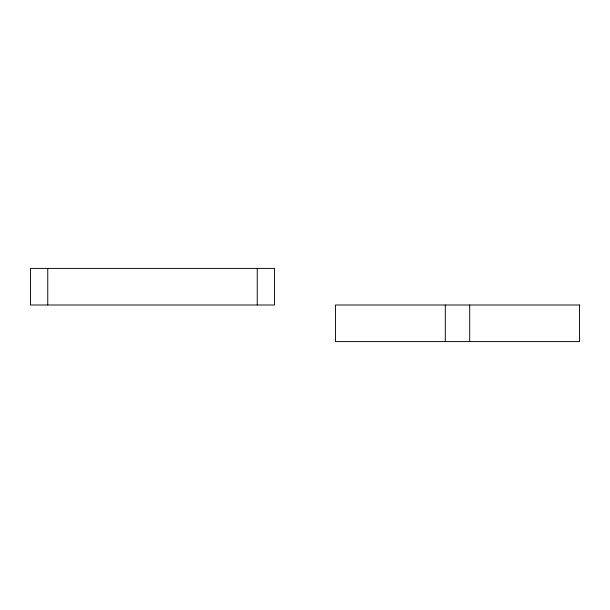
<?xml version="1.0" encoding="UTF-8"?>
<svg xmlns="http://www.w3.org/2000/svg" width="610" height="610" viewBox="0 0 610 610"><rect width="100%" height="100%" fill="white"/><g stroke="black" fill="none" stroke-linecap="round" stroke-linejoin="round"><path stroke-width="0.91" d="M469.7 305L469.7 341.6M445.3 305L445.3 341.6M257.245 268.4L257.245 305M47.755 268.4L47.755 305M274.5 268.4L30.5 268.4L30.5 305L274.5 305L274.5 268.4M579.5 305L335.5 305L335.5 341.6L579.5 341.6L579.5 305"/></g></svg>
